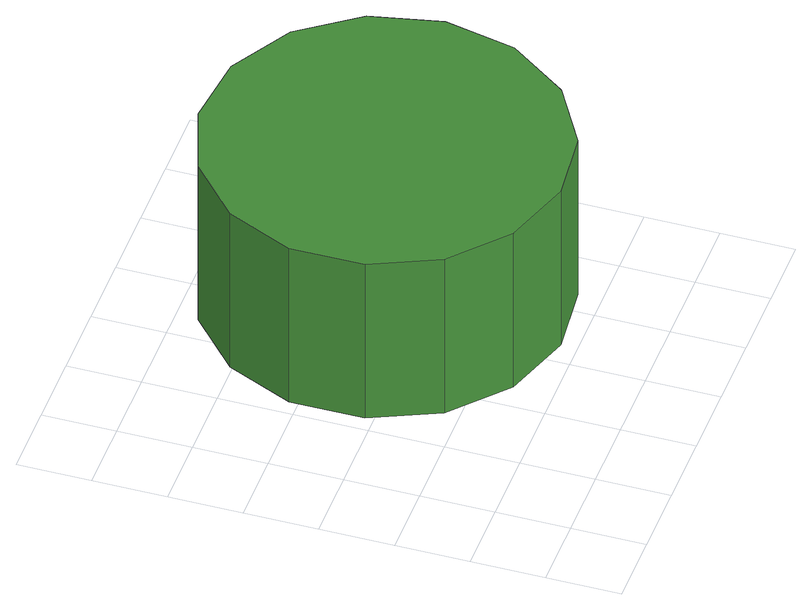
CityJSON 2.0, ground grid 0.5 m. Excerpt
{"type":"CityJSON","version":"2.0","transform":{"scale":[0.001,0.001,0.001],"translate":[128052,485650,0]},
"CityObjects":{
"tree1":{"type":"SolitaryVegetationObject","attributes":{"function":"something"},"geometry":[{"type":"MultiSurface","lod":"1","boundaries":[[[0,1,2,3,4,5,6,7,8,9,10,11,12,13,14]],[[15,16,17,18,19,20,21,22,23,24,25,26,27,28,29]],[[0,29,28,1]],[[1,28,27,2]],[[2,27,26,3]],[[3,26,25,4]],[[4,25,24,5]],[[5,24,23,6]],[[6,23,22,7]],[[7,22,21,8]],[[8,21,20,9]],[[9,20,19,10]],[[10,19,18,11]],[[11,18,17,12]],[[12,17,16,13]],[[13,16,15,14]],[[14,15,29,0]]]}]}
},
"vertices":[
[2996,1814,1756],[2891,2304,1756],[2597,2709,1756],[2163,2960,1756],[1664,3012,1756],[1188,2857,1756],[815,2522,1756],[611,2064,1756],[611,1563,1756],[815,1105,1756],[1188,770,1756],[1664,615,1756],[2163,667,1756],[2597,918,1756],[2891,1323,1756],[2891,1323,486],[2597,918,486],[2163,667,486],[1664,615,486],[1188,770,486],[815,1105,486],[611,1563,486],[611,2064,486],[815,2522,486],[1188,2857,486],[1664,3012,486],[2163,2960,486],[2597,2709,486],[2891,2304,486],[2996,1814,486]
]}
